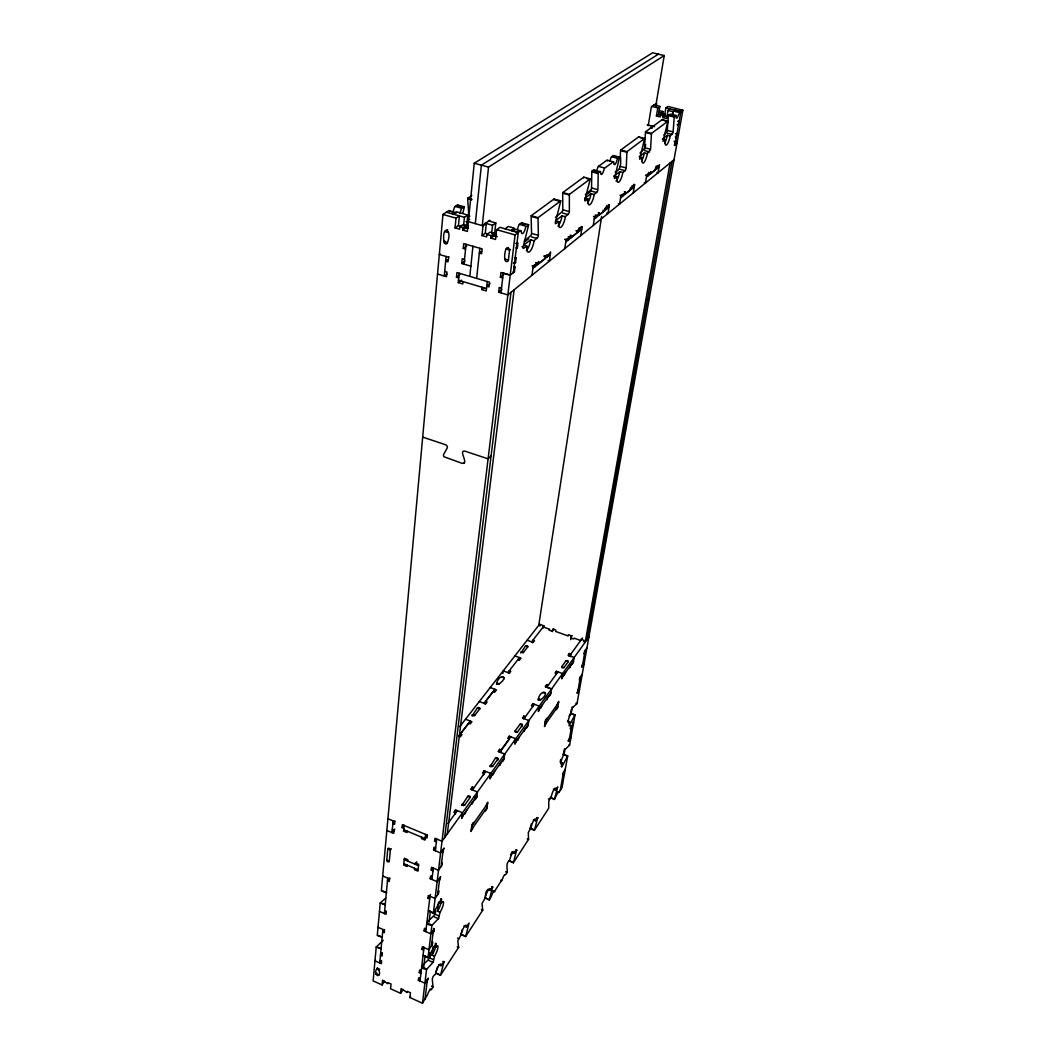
<?xml version="1.0" encoding="UTF-8"?>
<svg xmlns="http://www.w3.org/2000/svg" width="1056" height="1056" viewBox="0 0 1056 1056"><rect width="100%" height="100%" fill="white"/><g stroke="black" fill="none" stroke-linecap="round" stroke-linejoin="round"><path stroke-width="1.5" d="M555.443 217.404L562.28 211.596A2.468 0.766 -75.1 0 0 562.782 209.788L562.716 193.208A2.508 0.779 -75.3 0 1 562.769 192.575L583.783 177.157L590.264 178.9L569.422 194.383A2.508 0.779 -75.2 0 0 569.369 195.03L569.356 211.596A2.468 0.766 -75 0 1 568.867 213.418L565.369 216.704A8.686 2.693 -74.9 0 1 561 227.225A8.686 2.693 -74.9 0 1 558.848 221.72L555.509 220.796L562.056 215.794L565.369 216.704M488.242 899.171L484.849 897.732L489.284 900.029L491.555 895.924A3.406 0.726 -68 0 1 493.112 892.333A3.406 0.726 -68 0 1 494.208 891.832L502.59 878.896A3.353 0.713 -68.2 0 1 504.121 875.371A3.353 0.713 -68.2 0 1 505.164 874.922C509.982 871.952 503.936 864.059 509.586 860.495A5.834 1.241 -68.3 0 1 512.596 852.799A5.834 1.241 -68.3 0 1 514.312 853.248L516.727 849.79L513.374 862.765L528.515 839.441L528.304 832.498L531.023 827.614A5.65 1.188 -68.7 0 1 533.927 820.156A5.65 1.188 -68.7 0 1 535.484 820.763L537.768 817.502L534.442 830.24L548.777 808.13L548.724 801.148L551.311 796.488A5.491 1.122 -69 0 1 554.123 789.254A5.491 1.122 -69 0 1 555.548 789.994L557.713 786.918L554.4 799.405L557.713 792.7L558.835 792.581L562.003 787.71L567.679 755.924L563.389 754.354M585.367 194.647L591.07 189.737A2.376 0.7 -75.2 0 0 591.545 187.994L591.796 171.851A2.416 0.713 -75.4 0 1 591.848 171.23L593.657 169.91A2.402 0.713 -75.4 0 1 594.211 170.306M609.695 161.317A4.712 1.36 -75.4 0 0 610.619 158.756L610.817 158.096A2.35 0.673 -75.4 0 1 611.609 156.737L613.312 155.483L619.568 157.12L617.879 158.374A2.35 0.673 -75.3 0 0 617.1 159.746L616.889 160.406A4.712 1.346 -75.4 0 1 614.909 164.485A4.712 1.346 -75.4 0 1 613.826 162.69A2.363 0.673 -75.3 0 0 613.285 161.792L604.837 168.062A2.389 0.7 -75.3 0 0 604.032 169.462L603.821 170.148A4.792 1.399 -75.3 0 1 601.788 174.306A4.792 1.399 -75.3 0 1 600.653 172.511A2.402 0.7 -75.3 0 0 600.072 171.613L598.277 172.946A2.416 0.713 -75.3 0 0 598.224 173.567L597.907 189.71A2.389 0.7 -75.1 0 1 597.432 191.453L594.185 194.528A8.382 2.482 -75.1 0 1 590.027 204.6A8.382 2.482 -75.1 0 1 588.166 199.148L584.958 198.277A8.382 2.495 -75.1 0 0 584.8 199.531M615.146 172.009C624.149 168.313 619.054 157.265 620.73 150.031L638.59 136.924L644.648 138.481L639.646 159.232L642.233 157.555A7.801 2.099 -75.2 0 0 643.579 162.862A7.801 2.099 -75.2 0 0 647.368 153.595L650.536 149.675L651.473 133.412L667.933 121.189L662.059 119.698L645.48 131.881L644.49 148.553L639.989 153.12M644.648 138.481L626.934 151.655L626.208 168.34L625.31 170.544L622.829 172.484A8.065 2.27 -75.1 0 1 618.869 182.12A8.065 2.27 -75.1 0 1 617.298 176.748L614.183 175.916A8.065 2.284 -75.2 0 0 614.024 177.131M489.284 900.029L492.69 886.684L490.103 890.38A6.059 1.32 -67.9 0 0 488.215 890.102A6.059 1.32 -67.9 0 0 485.087 898.075L482.064 903.461L482.658 910.259L465.617 936.593L460.984 934.586L462.343 929.438M383.183 940.315L376.226 947.047L373.138 980.892L382.087 984.944L382.549 980.179L387.737 983.77L387.856 982.568L391.037 984.007L390.562 988.772L400.607 993.313L401.108 988.548L407.114 992.508L407.246 991.32L410.454 992.759L409.913 997.524L422.479 1003.2L427.574 994.699A3.749 0.832 -66.9 0 1 429.317 990.726A3.749 0.832 -66.9 0 1 430.663 989.934C436.313 986.542 428.512 978.292 435.362 974.358A6.508 1.465 -67 0 1 438.728 965.831A6.508 1.465 -67 0 1 441.012 965.699L444.008 961.528L440.51 975.282L458.594 947.443L457.776 940.751L460.97 935.088A6.27 1.386 -67.5 0 1 464.204 926.838A6.27 1.386 -67.5 0 1 466.29 926.93L469.102 923.036L465.63 936.5M663.881 134.957L667.168 131.67L668.461 114.998L670.296 114.365M672.553 114.88L673.108 111.712L675.14 110.101L680.896 111.54L678.625 114.418A4.33 1.096 -75.4 0 1 676.883 118.061A4.33 1.096 -75.4 0 1 676.104 116.292L675.893 115.342L674.282 116.464L673.055 132.726L670.177 136.039A7.564 1.94 -75.2 0 1 666.56 144.962A7.564 1.94 -75.2 0 1 665.399 139.722L662.482 138.983L667.286 135.3L670.177 136.039M422.479 1003.2L426.558 969.421L433.237 962.135L434.518 956.221A6.653 1.531 -67.1 0 0 437.95 947.536A6.653 1.531 -67.1 0 0 435.6 947.562L436.009 943.351L428.01 957.805L423.245 955.297M428.01 957.805L431.851 925.452L438.649 918.456L439.969 912.318A6.772 1.624 -67.3 0 0 443.48 903.448A6.772 1.624 -67.3 0 0 441.104 903.223L441.448 898.735L433.316 913.374L428.485 910.76M378.338 935.471L382.391 937.253L377.269 935.51L380.239 903.025L385.625 898.102M386.522 892.769L381.335 890.921L442.966 214.46L448.8 210.619A2.614 0.99 -75.7 0 1 449.618 211.002L449.724 211.543M379.738 969.131L379.091 970.068C381.586 979.796 372.596 974.688 376.702 968.999L377.573 967.758M386.76 860.257L387.816 848.866A1.452 0.937 38.2 0 1 389.189 848.377A1.452 0.937 38.2 0 1 390.364 849.948L389.294 861.326A1.439 0.937 38.1 0 1 387.935 861.802A1.439 0.937 38.1 0 1 386.76 860.257L389.294 861.326M382.906 929.478L379.751 963.006L381.493 960.524M387.724 878.143L384.397 913.572L386.166 911.117M393.096 820.882L392 832.616L394.759 829.026M446.094 256.476L444.259 276.038L446.899 274.111M447.401 242.603C453.103 228.954 441.461 224.03 443.995 241.613A1.954 1.61 58.1 0 0 445.526 243.896A1.954 1.61 58.1 0 0 447.401 242.603L443.995 241.613L444.84 241.019M375.487 960.128L374.972 960.868L381.348 963.719L381.586 961.29L379.975 960.577M389.506 878.064L387.473 880.81L389.149 881.522L389.849 878.249M386.852 830.465L393.716 833.342L394.442 829.937M394.918 821.027L392.832 823.72L394.561 824.432L394.825 821.608L387.922 818.73M447.902 259.591L445.645 261.202L447.902 261.862L448.919 256.74M455.057 227.885L455.994 218.143L459.386 215.873L458.436 225.575L455.057 227.885L459.65 229.205L459.888 226.776L463.254 224.466L466.343 225.35L466.105 227.766L462.752 230.089L467.359 231.409L474.263 163.231L652.648 52.8L664.224 55.572L656.172 103.554L651.354 106.933L648.226 125.77M403.801 828.287L402.072 827.561L402.349 824.736L427.35 835.138L427.033 837.962L425.291 837.236L427.086 834.794M458.74 277.926L456.482 277.266L456.944 272.58L489.548 282.203L489.02 286.902L486.737 286.229L489.958 283.708M462.752 230.089L462.99 227.66L466.343 225.35M463.624 225.39L464.429 217.298L467.782 215.041L466.805 224.717M404.065 825.449L403.524 831.112L406.982 832.55L407.128 831.138M463.016 281.609L462.792 283.932L458.278 282.599L459.188 273.24M470.87 266.165L461.762 263.498L462.238 258.76L464.508 259.42M465.564 249.084L463.267 248.424L463.756 243.632L482.156 248.939L481.642 253.744L479.332 253.084L481.523 251.473M464.033 264.158L466.052 244.292M468.296 225.905L468.046 228.32L464.996 227.449M407.233 865.154L407.088 866.527L403.682 865.075L404.369 858.251L407.788 859.69L407.656 861.062M469.801 276.382L472.943 246.272M475.306 223.634L481.391 165.172L658.429 54.186M433.039 986.885L431.851 986.357M476.626 278.388L479.846 248.279M664.224 55.572L488.545 167.112L482.275 225.614L489.944 220.229M481.972 235.58L483.014 225.826L486.328 223.502L485.272 233.231L481.972 235.58L486.618 236.914L486.882 234.472L490.169 232.122L494.419 233.336L494.142 235.765L490.882 238.128L495.541 239.461L496.65 229.693L499.91 227.344L518.272 232.544L515.077 234.92L433.316 913.374M414.638 868.309L414.493 869.669L417.912 871.121L418.664 864.296L415.232 862.844L415.074 864.204L416.869 861.762M421.634 837.184L421.476 838.596L424.974 840.061L425.594 834.398M487.252 281.53L486.222 290.902L481.668 289.542L481.919 287.206M490.882 238.128L491.159 235.699L494.419 233.336M491.66 233.376L492.558 225.258L495.805 222.948L488.506 220.889M495.805 222.948L494.723 232.663L492.558 234.221M496.122 236.333L496.386 233.904M427.099 981.803L428.234 978.12L424.895 983.215L418.387 980.298L418.678 977.869L420.301 978.595M420.922 973.315L419.298 972.576L419.575 970.134L421.212 970.86M423.654 950.057L422.004 949.331L422.294 946.81L428.934 949.727L432.313 944.671L432.617 942.15L431.798 941.794M433.409 928.448L434.254 928.818L430.848 933.847L424.156 930.93L424.446 928.356L426.122 929.095M429.673 898.92L427.97 898.194L428.274 895.528L435.112 898.458L438.57 893.468L438.887 890.802L438.029 892.043M439.415 880.625L440.616 876.678L437.131 881.654L430.241 878.724L430.558 876.005L432.287 876.744M432.973 870.83L431.244 870.091L431.561 867.346L438.504 870.276L442.002 865.326L442.332 862.58L441.461 863.808M442.9 852.047L444.114 848.034L440.59 852.958L433.594 850.027L433.91 847.229L435.666 847.955M436.379 841.856L434.623 841.13L434.953 838.306L442.002 841.236L588.878 637.072M674.018 159.76L507.844 294.901L498.656 292.182L499.211 287.483L501.508 288.169M502.709 277.939L500.399 277.266L500.953 272.514L510.22 275.233L514.444 271.762L515.024 267.01L513.863 266.666M420.011 981.024L423.958 947.549M425.819 931.656L429.99 896.267M431.957 879.45L433.303 868.085M435.336 850.753L436.722 839.032M500.966 292.71L503.29 273.042L510.233 275.075M423.733 967.058L425.066 955.865M429.079 922.152L430.386 911.051M426.558 969.421C412.698 967.27 434.016 960.907 429.779 952.934M431.851 925.452C417.859 923.261 439.243 917.347 435.046 909.414M424.974 999.359L427.403 979.387M431.468 945.938L433.396 930.072M437.699 894.709L439.745 877.919M441.131 866.554L443.23 849.262M444.655 837.54L510.998 292.34M513.374 272.725L518.285 232.386L520.516 230.736A2.64 0.884 -75 0 1 521.308 231.62A5.28 1.756 -75 0 0 522.878 233.402A5.28 1.756 -75 0 0 525.254 228.69A2.627 0.871 -75 0 1 526.429 226.34L528.62 224.717L521.651 222.763L519.446 224.374A2.627 0.884 -75.1 0 0 518.258 226.723A5.267 1.782 -75.1 0 1 517.216 229.627M432.26 932.263L433.092 932.62L433.937 931.366L434.254 928.818M513.348 263.116L515.566 262.64L516.146 257.849L514.985 257.519M516.318 248.622L517.374 247.817L517.955 242.972L515.737 243.448M434.518 956.221L432.076 955.152L433.145 946.493L435.6 947.562M439.969 912.318L437.461 911.236L438.583 902.141L441.104 903.223M447.295 833.884L514.114 289.806M460.046 736.679L460.376 733.946L468.758 723.096L470.369 723.716L471.926 721.71L465.498 719.215M455.057 814.136L455.585 809.926L462.488 812.75L461.776 818.347L463.637 814.598M469.986 723.809L470.329 721.09L458.792 736.006M472.124 715.862L477.51 707.81A1.333 0.858 7.3 0 1 477.893 707.612L478.408 707.533A1.333 0.858 7.3 0 1 479.886 708.721L474.566 715.559A1.333 0.871 7.1 0 1 472.507 715.493A1.32 0.858 7.1 0 1 472.23 715.163A1.333 0.871 7.1 0 1 472.204 714.648L474.698 715.44M461.908 805.438L467.782 796.224A1.439 0.99 7.3 0 1 470.224 797.412L464.666 805.081A1.439 1.003 7 0 1 462 804.197L464.666 805.081M532 275.273L533.201 265.94L535.181 264.356L534.89 266.653L532.079 265.848M465.036 812.658L464.851 814.044L466.699 810.322M534.89 266.653L538.784 261.479L538.481 263.762L536.25 263.116M471.887 789.769L472.256 786.997L473.959 787.684M485.192 704.101L485.549 701.395L493.456 691.205L495.026 691.799L496.492 689.898L490.222 687.522M472.23 802.626L472.045 804.012L473.867 800.329M544.091 256.238L546.85 257.03L547.153 254.76L545.239 256.291L544.936 258.575L538.481 263.762M475.24 798.428L475.042 799.814L476.678 797.544L477.431 791.987L470.62 789.254L472.256 786.997M546.85 257.03L550.638 251.962L549.397 261.136M472.784 827.812L470.989 831.455L471.9 824.736L473.524 822.439L473.339 823.786M494.551 691.984L494.921 689.304L484.07 703.336M483.503 774.893L484.07 770.748L490.789 773.414L490.01 778.932L491.779 775.368M496.518 684.446L496.703 683.1C499.264 673.147 510.325 675.814 499.039 683.984C497.072 685.727 494.802 681.12 499.039 683.984M570.662 713.209L575.005 714.859L569.593 745.14L565.105 749.43L563.785 754.842A5.504 1.148 -69.3 0 0 560.96 762.115A5.504 1.148 -69.3 0 0 562.346 763.013L561.766 767.039L567.679 755.924M502.854 673.504L503.224 670.85L509.401 673.174L510.814 671.352L509.269 670.771L508.886 673.424M490.024 766.643L495.541 757.957A1.386 0.924 8.2 0 1 497.653 758.023A1.373 0.924 8.2 0 1 497.944 758.366A1.386 0.924 8.2 0 1 497.904 759.079L497.706 760.452M503.646 679.127L503.831 677.794L501.508 676.922M485.456 809.754L485.272 811.087L486.829 808.87L487.766 802.204L486.024 805.754M564.815 248.609L566.095 239.58L567.904 238.128L567.587 240.346L564.894 239.593M490.789 773.414L490.208 777.559L504.134 758.142M493.086 773.546L492.888 774.919L494.644 771.368M570.121 235.184L571.204 235.488L567.587 240.346M568.735 237.098L570.887 237.706L571.204 235.488M499.25 752.07L499.646 749.338L501.296 749.984L509.362 738.883L507.725 738.25L509.216 736.19L515.764 738.738L514.919 744.163L516.608 740.744M500.9 752.717L501.296 749.984M499.805 764.188L499.607 765.547L501.336 762.036M575.89 230.789L578.556 231.528L578.873 229.337L577.117 230.736L576.8 232.94L570.887 237.706M502.603 760.267L502.405 761.627L503.936 759.502L504.742 754.037L498.115 751.436L499.646 749.338M578.556 231.528L582.08 226.763L581.011 226.472M580.774 235.633L582.08 226.763M519.09 660.224L519.473 657.584L507.857 672.593M520.872 653.057L525.571 645.929L527.591 645.902L527.842 646.774L523.235 652.7L520.991 651.869L523.34 652.595M508.82 738.91L509.216 736.19M593.274 225.496L594.581 216.731L596.257 215.398L595.214 215.107M594.884 217.259L595.927 217.549L596.257 215.398M517.836 739.042L517.625 740.401L519.301 736.996M532.567 642.774L532.963 640.16L534.468 640.715L533.135 642.431L527.116 640.213M597.419 214.672L598.976 215.107L599.306 212.956L598.264 212.665M522.139 726.607L522.43 725.102A1.333 0.871 8.9 0 0 520.04 724.192L515.051 731.042L517.48 731.98L522.337 725.248L519.908 724.31M523.433 718.766L523.855 716.074L525.452 716.681M601.63 216.44L538.745 625.31L540.236 625.838L540.434 624.545L543.404 625.627L542.995 628.214M524.146 730.237L523.934 731.584L525.584 728.231M598.976 215.107L604.441 210.698L604.771 208.573L606.395 207.266L606.065 209.405L605.035 209.114M526.786 726.554L526.574 727.914L528 725.908L528.858 720.522L522.416 718.04L523.855 716.074M606.065 209.405L609.352 204.89L608.322 204.613M608.032 213.51L609.352 204.89M532.409 706.385L532.831 703.705L539.207 706.121L538.349 711.48L539.946 708.206M538.151 700.207L538.362 698.861C540.632 688.631 551.707 691.442 540.751 699.758C538.771 701.54 536.435 696.828 540.751 699.758M619.582 204.098L620.941 195.611L622.486 194.37L622.156 196.456L621.139 196.192M552.433 631.646L552.856 629.046L555.839 630.128L555.628 631.435L568.115 635.963L568.339 634.669L571.349 635.765L570.689 639.659M541.108 706.596L540.883 707.929L542.48 704.682M622.156 196.456L625.31 192.1L624.307 191.836M623.462 193.789L624.967 194.185L625.31 192.1M546.176 687.416L546.599 684.75L548.17 685.344M547.048 698.32L546.823 699.64L548.407 696.419M630.551 188.641L631.541 188.905L631.884 186.833L630.379 188.047L630.036 190.12L624.967 194.185M549.529 694.848L549.305 696.181L550.664 694.294L551.536 688.974L546.823 687.205L557.938 671.867M631.541 188.905L634.63 184.628L633.626 184.364M546.031 723.386L544.487 726.581L545.556 720.113L546.889 718.212L546.678 719.506M633.257 192.997L634.63 184.628M555.958 673.939L556.393 671.299L562.597 673.596L561.713 678.876L563.231 675.734M644.965 148.949L645.678 144.685M656.238 106.92L656.779 103.699L654.72 105.138M659.551 110.695L663.036 111.566L661.003 113.032L660.224 116.939L656.41 115.975L657.782 107.884L659.828 106.418L653.822 104.914M556.565 708.378L556.354 709.658L557.647 707.81L558.73 701.395L557.212 704.524M645.427 183.097L646.813 174.86L648.252 173.712L647.909 175.745L645.467 175.098M656.41 115.975L658.469 114.497L659.828 106.418M564.326 674.23L564.102 675.55L565.62 672.421M649.057 173.263L650.522 173.646L650.866 171.613L647.909 175.745M568.894 656.106L569.342 653.492L570.86 654.047L570.412 656.674M670.058 108.966L668.026 110.444L666.626 118.549L662.798 117.586L664.844 116.107L665.188 114.088L663.155 115.566L660.568 114.919L662.614 113.441L663.036 111.566M662.798 117.586L663.155 115.566M422.69 437.118L445.474 444.695A2.363 1.861 47.2 0 1 447.163 448.087L443.626 454.463A2.35 1.848 46.8 0 0 444.061 456.799L462.317 463.399C467.663 463.769 462.29 455.44 462.607 453.222A2.376 1.888 46.4 0 1 464.891 451.136L488.096 458.845L491.106 455.849M569.897 666.442L569.672 667.748L571.177 664.66M664.739 114.391L665.848 107.923L667.88 106.471L682.862 110.194L577.012 703.613L572.484 707.639L571.124 713.236A5.61 1.201 -69.6 0 0 568.247 720.614A5.61 1.201 -69.6 0 0 569.633 721.736L569.092 725.96L575.005 714.859M655.631 168.498L656.608 168.749L656.951 166.742L655.987 166.492M572.233 663.194L572.009 664.501L573.276 662.732L574.187 657.492L568.062 655.248L569.342 653.492M658.086 172.814L659.485 164.696L656.608 168.749M638.59 136.924L643.513 138.851M560.683 759.462L560.208 762.181L562.346 763.013M563.402 754.433L564.26 749.562M570.808 712.417L571.349 709.302M670.045 163.099L585.209 642.167L583.691 641.626L583.928 640.319L580.906 639.223M567.864 740.784L568.577 741.061L569.593 737.801M570.068 728.323L570.794 728.6L573.606 722.674L572.524 722.264M675.668 141.002L674.296 145.49L676.936 143.405M677.015 133.373L675.655 137.874L676.315 137.359L675.365 137.108M679.219 120.991L677.846 125.519L678.506 125.017L677.068 124.661M560.248 790.442L563.587 771.58M569.171 740.164L571.811 725.327M577.658 692.406L580.43 676.843M582.292 666.349L585.13 650.39M587.044 639.619L672.025 161.489M674.942 145.094L680.896 111.54M662.059 119.698L666.824 121.546M667.933 121.189L663.01 141.28L665.399 139.722M462.937 212.89L464.191 207.53A2.6 0.964 -75.7 0 0 464.31 206.804L457.525 204.904L455.176 206.448A2.587 0.977 -75.7 0 0 453.961 208.745A5.201 1.967 -75.7 0 1 452.232 212.705M437.382 967.098L435.758 973.262L440.497 975.374M524.212 241.138L531.049 235.316A2.561 0.845 -74.9 0 0 531.551 233.429L531.142 216.414A2.6 0.858 -75.2 0 1 531.181 215.767L554.004 199.003L560.736 200.851L538.085 217.681A2.6 0.845 -75.1 0 0 538.032 218.341L538.375 235.356A2.561 0.832 -74.8 0 1 537.86 237.244L534.072 240.794A9.016 2.944 -74.8 0 1 529.478 251.79A9.016 2.944 -74.8 0 1 526.984 246.246L523.248 248.49A2.6 0.858 -74.7 0 1 523.156 247.025L528.488 225.443A2.627 0.871 -75 0 0 528.62 224.717M531.432 823.746L530.112 828.577L534.415 830.32M485.272 896.174L486.552 891.515M464.574 462.436L464.099 463.162M569.118 716.126L570.57 713.354M568.273 661.663L567.798 660.66L566.069 660.7L561.647 666.758L562.122 667.775L563.864 667.735L568.273 661.663L565.963 660.805M563.191 773.863L562.597 774.774L565.369 768.887M486.156 891.99L487.832 889.416L490.103 890.38M510.51 854.753L512.094 852.337A5.834 1.254 -68.3 0 0 512.173 851.717M418.387 980.298L420.077 977.764M409.913 997.524L410.546 996.56M419.298 972.576L420.974 970.042M400.607 993.313L403.141 989.525M431.772 943.417L432.617 942.15M568.577 741.061L570.966 737.497M570.794 728.6L571.388 727.716M422.004 949.331L423.707 946.81M424.156 930.93L425.872 928.422M382.087 984.944L384.661 981.182M578.107 689.938L577.064 693.277L579.467 689.792M579.982 679.351L579.374 680.222L579.823 677.714L582.239 674.256M427.97 898.194L430.584 894.458M376.226 974.16L376.886 973.078M471.728 826.082L487.595 803.537M558.518 702.689L545.345 721.42L544.711 725.287L557.872 706.53M471.187 830.122L487.027 807.55M584.113 663.762L581.684 667.207L582.754 663.815M382.219 952.802L380.477 955.284L382.087 955.997L382.312 953.542L380.701 952.829M430.241 878.724L431.996 876.242M584.681 652.964L584.06 653.809L584.522 651.248L586.951 647.83M431.244 870.091L433 867.623M384.424 929.531L382.668 931.999L384.292 932.712L384.529 930.191L378.022 927.326M461.947 816.948L476.863 796.158M515.143 742.817L528.224 724.574M538.56 710.147L550.876 692.974M561.937 677.556L573.514 661.426M492.716 766.247L490.129 765.415A1.399 0.95 8 0 0 492.598 766.392L497.904 759.079L495.409 758.102M433.594 850.027L435.362 847.572M434.623 841.13L436.405 838.675M447.942 823.548L457.314 810.638M472.322 789.941L485.747 771.421M499.765 752.083L510.84 736.824M524.014 718.661L534.415 704.299M569.593 655.802L582.516 637.982M455.585 809.926L453.882 812.275L455.611 812.988M484.07 770.748L482.486 772.939L484.163 773.612M532.831 703.705L531.419 705.632L533.016 706.24M546.599 684.75L545.252 686.624L551.536 688.974M556.393 671.299L555.073 673.108L556.631 673.688M426.901 836.207L425.119 838.636L403.643 829.686M572.246 635.54L570.504 637.903L573.514 638.999L574.134 638.154L580.668 640.53M391.288 848.734L390.364 849.948L387.816 848.866M402.072 827.561L403.907 825.158M553.78 628.848L551.998 631.184L549.014 630.102L549.661 629.27L543.206 626.921M460.416 736.639L462 734.58L460.376 733.946M531.63 641.876L544.157 625.68M459.716 726.66L539.708 624.07M381.295 948.882L376.226 947.047M385.427 904.873L380.239 903.025M426.994 923.023L431.257 924.779M517.493 731.993L517.361 732.112A1.346 0.884 8.7 0 1 514.972 731.188M647.368 300.234L649.308 298.307M467.491 218.922L468.323 217.721A2.521 0.924 -75.5 0 0 468.811 215.86L467.689 198.871A2.548 0.937 -75.8 0 1 467.716 198.211L471.781 195.545M595.927 217.549L599.306 212.956M650.522 173.646L655.208 169.871L655.552 167.851L656.951 166.742M532.897 268.396L550.321 254.364M565.765 241.943L581.737 229.086L578.899 228.307M594.251 219.028L609.022 207.161L606.276 206.408M620.585 197.842L634.273 186.82M646.457 177.012L659.116 166.822M498.656 292.182L501.838 289.634M513.982 267.828L515.024 267.01M500.399 277.266L503.593 274.771M481.668 289.542L483.82 287.866M515.09 258.667L516.146 257.849M558.835 221.734L555.43 223.74A2.508 0.792 -74.9 0 1 555.377 222.328L560.604 201.551A2.521 0.792 -75.2 0 0 560.736 200.851M588.166 199.162L585.037 200.983A2.416 0.726 -75.1 0 1 585.011 199.597L590.132 179.573A2.442 0.726 -75.3 0 0 590.264 178.9M617.285 176.748L614.513 178.583L619.436 157.766A2.35 0.66 -75.4 0 0 619.568 157.12M534.072 240.794L530.653 239.818L523.525 245.269L526.97 246.246M584.958 198.277L590.99 193.657L594.185 194.528M614.183 175.916L619.74 171.666L622.829 172.484M647.368 153.595L644.384 152.83L639.223 156.763L642.233 157.555M524.898 241.626L528.818 238.656M587.519 193.948L591.439 190.964M510.418 249.427L509.612 250.034L506.114 249.031L508.24 247.421M458.278 282.599L461.578 280.117M456.482 277.266L459.809 274.798M682.862 110.194L680.882 111.672L665.848 107.923M511.223 230.551L514.417 228.202L508.253 226.459L505.045 228.796M595.94 172.036A4.792 1.412 -75.4 0 0 597.445 168.445L597.656 167.772A2.389 0.7 -75.4 0 1 598.462 166.373L606.976 160.129A2.363 0.686 -75.4 0 1 607.53 161.027M652.37 126.245L650.311 127.75L652.199 128.225M461.762 263.498L465.076 261.07M463.267 248.424L466.607 246.048M440.18 253.902L439.322 254.496L448.351 257.136M447.638 229.759L444.919 231.607L448.338 232.584M453.275 214.144L456.654 211.9L467.782 215.041M464.31 206.804L461.974 208.362A2.587 0.964 -75.6 0 0 460.772 210.659A5.214 1.954 -75.6 0 1 459.73 213.536M678.533 112.345L673.728 111.144L672.857 112.966A4.33 1.109 -75.5 0 1 672.012 115.289M651.75 106.366L657.782 107.884M668.026 110.444L673.108 111.712M670.864 114.193L675.708 115.408M658.667 112.451L661.003 113.032M662.614 113.441L665.227 114.206M668.461 114.998L674.282 116.464M669.359 115.817L674.203 117.031M658.469 114.497L664.462 116.002M664.844 116.107L667.379 116.741M677.596 121.255L678.559 121.493M647.236 124.832L654.601 126.707M667.471 130.482L672.276 131.71M675.404 133.637L676.355 133.874M667.405 133.267L672.21 134.482M645.48 131.881L651.473 133.412M646.404 132.713L651.407 133.993M674.058 141.28L675.008 141.517M644.675 147.761L649.625 149.041M644.582 150.638L649.546 151.932M620.73 150.031L626.934 151.655M621.707 150.902L626.868 152.249M657.136 165.554L658.112 165.805M614.222 156.407L616.308 156.948M611.609 156.737L616.836 158.11M656.951 172.379L658.112 172.682M608.032 160.406L613.285 161.792M648.463 172.498L649.44 172.762M620.149 166.333L625.271 167.68M620.057 169.33L625.165 170.689M598.462 166.373L603.781 167.785M644.279 182.662L645.454 182.965M594.726 170.188L600.072 171.613M591.848 171.23L598.277 172.946M592.865 172.128L598.224 173.567M632.135 185.566L633.138 185.83M631.805 187.625L632.795 187.902M586.885 178.702L587.968 178.992M622.433 195.149L623.436 195.426M619.925 195.334L620.941 195.611M591.545 187.994L596.851 189.42M591.426 191.136L596.732 192.562M474.263 163.231L488.545 167.112M618.394 203.65L619.595 203.98M562.769 192.575L569.422 194.383M563.825 193.512L569.369 195.03M606.712 205.907L607.741 206.184M606.382 208.032L607.411 208.309M602.897 210.276L604.441 210.698M606.804 213.035L608.032 213.378M559.482 201.234L553.885 199.703A2.521 0.805 -75.3 0 0 554.004 199.003M593.538 216.454L594.581 216.731M562.782 209.788L568.26 211.292M562.637 213.061L568.128 214.579M579.269 227.872L580.338 228.162M531.181 215.767L538.085 217.681M467.716 198.211L471.913 199.386M532.29 216.731L538.032 218.341M468.811 199.175L471.61 199.954M578.952 230.063L580.008 230.353M568.326 236.623L569.408 236.927M458.542 205.933L463.069 207.214M522.68 223.806L525.004 224.466M519.446 224.374L525.268 226.01M455.176 206.448L460.838 208.045M565.013 239.276L566.095 239.58M531.551 233.429L537.24 235.039M468.811 215.86L469.907 216.163M514.655 229.073L520.516 230.736M449.948 210.949L455.651 212.56A2.614 0.977 -75.6 0 1 456.456 212.942M511.236 230.393L518.285 232.386M446.411 212.203L464.429 217.298M485.219 223.186L492.558 225.258M468.6 219.239L469.709 219.556M531.392 236.874L537.068 238.484M442.966 214.46L455.994 218.143M468.349 221.654L483.014 225.826M496.65 229.693L515.077 234.92M465.934 221.602L467.597 222.064M458.436 225.575L461.485 226.446M485.272 233.231L488.347 234.115M493.02 235.448L497.244 236.65M459.888 226.776L462.99 227.66M486.882 234.472L491.159 235.699M521.994 246.695L523.156 247.025M547.338 255.433L548.447 255.75M516.199 247.487L517.374 247.817M544.13 255.974L545.239 256.291M548.104 260.621L549.424 260.99M535.709 262.72L536.831 263.05M535.405 265.016L536.527 265.346M504.926 259.09L508.424 260.106M514.404 262.297L515.566 262.64M513.295 271.418L514.444 271.762M444.695 271.366L446.939 272.039L446.503 276.698L437.54 274.045M458.489 280.262L486.46 288.565M525.571 645.929L527.842 646.774M561.647 666.758L563.97 667.616M514.892 655.895L521.004 658.152L519.631 659.934L518.1 659.366M575.916 703.204L577.012 703.613M542.956 692.525L545.332 693.422M571.864 707.177L572.603 707.454M571.204 713.79L574.82 715.163M567.442 720.905L569.633 721.736M570.491 725.934L571.217 726.211M485.549 701.395L487.133 702.002L485.641 703.943L479.305 701.514M477.404 707.942L479.794 708.866M568.894 744.863L569.593 745.14M564.498 748.981L565.224 749.258M563.957 754.855L567.494 756.228M562.716 754.433L563.785 754.842M561.026 766.207L561.739 766.484M553.423 789.162L555.548 789.994M556.908 791.525L558.994 792.356M553.41 798.706L550.255 797.452L554.374 799.484M548.42 798.864L549.49 799.3M536.738 817.595L537.821 818.03M533.32 819.892L535.484 820.763M474.131 796.514L476.678 797.544M467.65 796.369L470.224 797.412M530.191 828.208L533.425 829.514M527.459 838.715L528.541 839.15M527.432 838.992L528.515 839.441M515.684 849.856L516.793 850.318M512.094 852.337L514.312 853.248M512.332 862.026L509.032 860.653L513.348 862.858M506.035 871.741L507.144 872.203M506.009 872.018L507.118 872.48M392.264 829.818L393.98 830.531M500.716 880.189L501.824 880.664M491.634 886.723L492.769 887.198M492.505 890.644L494.749 891.594M404.237 859.61L418.519 865.656M403.814 863.716L418.07 869.761M481.536 909.493L482.684 910.034M481.523 909.77L482.658 910.259M440.748 898.933L441.58 899.303M382.694 875.992L389.4 878.869M463.954 925.914L466.29 926.93M382.43 890.868L386.575 892.663M429.33 911.13L432.722 912.582M434.491 914.021L438.662 915.816M434.32 916.898L438.491 918.707M461.063 934.204L464.534 935.708M380.49 902.722L384.608 904.517M457.499 938.098L458.674 938.612M433.105 931.009L433.937 931.366M384.635 910.998L386.285 911.724L386.034 914.298L379.474 911.42M457.433 946.638L458.608 947.153M457.42 946.928L458.594 947.443M435.244 943.47L436.062 943.826M431.482 944.315L432.313 944.671M442.86 961.462L444.061 961.99M429.185 957.752L433.25 959.548M424.063 955.667L428.195 957.488M429.026 960.59L433.092 962.386M438.623 964.643L441.012 965.699M435.838 972.88L439.388 974.45M376.477 946.744L380.49 948.526M421.872 966.913L425.977 968.735M431.864 986.066L433.052 986.608M430.135 988.997L431.336 989.538M376.24 974.015L378.616 975.084M435.455 946.849A6.653 1.544 -67.1 0 1 432.076 955.152M441.025 901.402A6.772 1.637 -67.3 0 1 437.461 911.236M619.74 171.666A8.065 2.284 -75.2 0 1 616.031 181.091M644.384 152.83A7.814 2.112 -75.2 0 1 641.744 160.657M667.286 135.3A7.564 1.954 -75.3 0 1 664.739 142.877M513.48 228.756A2.64 0.898 -75 0 1 514.285 229.64M521.651 222.763A2.627 0.884 -75.1 0 1 521.558 223.304M530.653 239.818A9.016 2.97 -74.8 0 1 526.363 250.549M562.056 215.794A8.686 2.719 -75 0 1 557.977 226.05M583.783 177.157A2.429 0.739 -75.4 0 1 583.651 177.83M590.99 193.657A8.382 2.495 -75.1 0 1 587.624 202.91M457.525 204.904A2.6 0.977 -75.7 0 1 457.406 205.616M509.639 249.586L508.398 260.251A1.967 1.663 56.2 0 1 506.444 261.545A1.967 1.663 56.2 0 1 504.913 259.248C504.029 256.832 505.256 243.223 509.639 249.586M379.091 970.068L376.702 968.999A1.36 0.832 37 0 1 377.982 968.629A1.36 0.832 37 0 1 379.091 970.068"/></g></svg>
